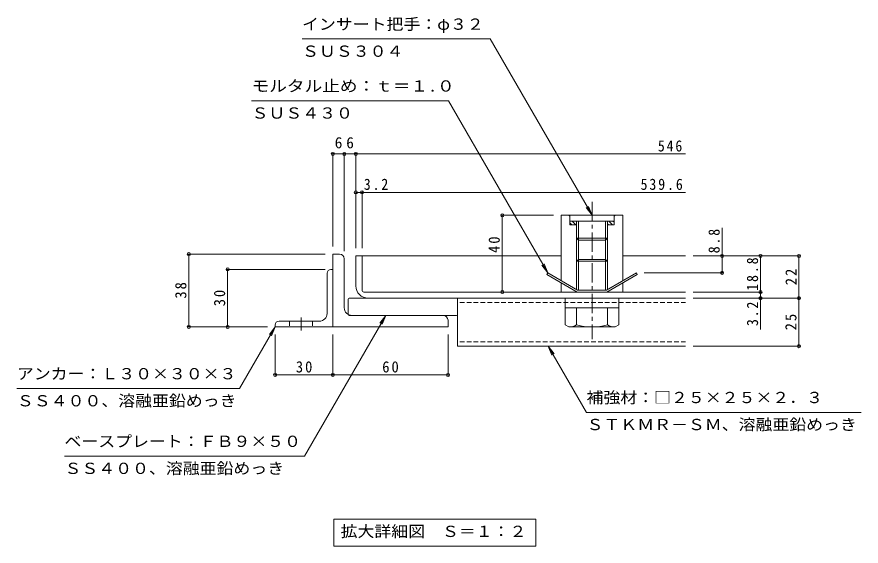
# Model space of a CAD drawing. Units: millimetres on the paper, enlarged 4 times, with parts at other scales. Extents: x -871 to 1119, y -771 to 681.
# Drawn here: x 105 to 984, y 4 to 556 of the extents above; entities that cross this region are included whole.
import ezdxf
from ezdxf.enums import TextEntityAlignment as Align

# ---------------------------------------------------------------- set-up
doc = ezdxf.new("R2010")
doc.units = ezdxf.units.MM
doc.header["$LTSCALE"] = 4
doc.header["$PDMODE"] = 32
doc.header["$PDSIZE"] = 3.2
for name, pattern in [('CHAIN1', [8, 5, -1, 1, -1]), ('CHAIN2', [12, 9, -1, 1, -1]), ('DASHED1', [1.8, 1.2, -0.6])]:
    doc.linetypes.add(name, pattern=pattern)
for name, color, linetype, lineweight in [('D-1', 2, 'Continuous', 9), ('D-2', 3, 'Continuous', 9), ('D-3', 4, 'Continuous', 9), ('D-4', 7, 'Continuous', 9), ('D-5', 7, 'Continuous', 9), ('D-6', 6, 'Continuous', 9), ('D-8', 5, 'Continuous', 5), ('D-9', 134, 'Continuous', 5), ('D-A', 3, 'Continuous', 9)]:
    doc.layers.add(name, color=color, linetype=linetype, lineweight=lineweight)
doc.styles.add('ＭＳ ゴシック', font='')
doc.styles.get('ＭＳ ゴシック').set_extended_font_data('MS Gothic')

msp = doc.modelspace()

# ---------------------------------------------------------------- linework, layer by layer
at = {"layer": 'D-1'}
for p, q in [((688.124, 268.817), (656.484, 287.084)), ((657.484, 288.816), (656.51, 287.128)), ((688.66, 270.817), (657.484, 288.816)), ((750.838, 287.084), (719.199, 268.817)), ((749.838, 288.816), (750.838, 287.084))]:
    msp.add_line(p, q, dxfattribs=at)
msp.add_lwpolyline([(688.66, 270.817), (718.663, 270.817), (749.838, 288.816)], dxfattribs=at)
at = {"layer": 'D-2'}
for p, q in [((457.682, 275.217), (457.682, 306.417)), ((457.682, 306.417), (671.661, 306.417)), ((464.082, 270.817), (464.082, 306.417)), ((735.662, 306.417), (801.182, 306.417)), ((466.082, 268.817), (801.182, 268.817)), ((801.182, 262.417), (470.482, 262.417))]:
    msp.add_line(p, q, dxfattribs=at)
for centre, radius in [((470.482, 275.217), 12.8), ((466.082, 270.817), 2)]:
    msp.add_arc(centre, radius, 180, 270, dxfattribs=at)
at = {"layer": 'D-3', "color": 7}
for p, q in [((282.514, 308.416), (425.661, 308.416)), ((283.714, 308.416), (283.714, 232.416)), ((282.514, 232.416), (365.661, 232.416))]:
    msp.add_line(p, q, dxfattribs=at)
at = {"layer": 'D-3'}
for p, q in [((440.661, 308.416), (433.661, 308.416)), ((433.661, 232.416), (433.661, 308.416)), ((445.662, 252.416), (445.662, 303.416)), ((453.662, 244.416), (548.662, 244.416)), ((553.661, 239.416), (553.661, 232.416)), ((433.661, 232.416), (553.661, 232.416))]:
    msp.add_line(p, q, dxfattribs=at)
for centre, radius, start, end in [((440.661, 303.416), 5, 0, 90), ((453.662, 252.416), 8, 180, 270), ((548.662, 239.416), 5, 0, 90)]:
    msp.add_arc(centre, radius, start, end, dxfattribs=at)
at = {"layer": 'D-3', "color": 7}
for p in [(283.714, 308.416), (283.714, 232.416)]:
    msp.add_point(p, dxfattribs=at)
at = {"layer": 'D-4'}
for p, q in [((433.661, 413.862), (433.661, 316.416)), ((445.662, 413.862), (445.662, 311.416)), ((457.682, 413.862), (457.682, 314.417)), ((433.661, 412.662), (445.662, 412.662)), ((445.662, 412.662), (457.682, 412.662)), ((457.682, 412.662), (801.182, 412.662)), ((457.682, 372.662), (464.082, 372.662)), ((464.082, 373.862), (464.082, 314.417)), ((464.082, 372.662), (801.182, 372.662)), ((608.957, 348.816), (663.661, 348.816)), ((610.157, 348.816), (610.157, 268.817)), ((839.182, 306.417), (839.182, 335.826)), ((920.382, 306.417), (809.182, 306.417)), ((839.182, 306.417), (839.182, 288.816)), ((879.182, 306.417), (879.182, 268.817)), ((919.182, 306.417), (919.182, 262.417)), ((322.888, 292.416), (425.661, 292.416)), ((324.088, 232.416), (324.088, 292.416)), ((840.382, 288.816), (757.838, 288.816)), ((880.382, 268.817), (809.182, 268.817)), ((879.182, 268.817), (879.182, 262.417)), ((920.382, 262.417), (809.182, 262.417)), ((879.182, 262.417), (879.182, 229.778)), ((919.182, 262.417), (919.182, 212.416)), ((373.661, 181.216), (373.661, 224.416)), ((433.661, 181.216), (433.661, 224.416)), ((553.661, 181.216), (553.661, 224.416)), ((920.382, 212.416), (809.182, 212.416)), ((373.661, 182.416), (433.661, 182.416)), ((433.661, 182.416), (553.661, 182.416))]:
    msp.add_line(p, q, dxfattribs=at)
for p in [(433.661, 412.662), (445.662, 412.662), (457.682, 412.662), (457.682, 372.662), (464.082, 372.662), (610.157, 348.816), (839.182, 306.417), (879.182, 306.417), (919.182, 306.417), (324.088, 292.416), (839.182, 288.816), (610.157, 268.817), (879.182, 268.817), (879.182, 262.417), (919.182, 262.417), (324.088, 232.416), (919.182, 212.416), (373.661, 182.416), (433.661, 182.416), (553.661, 182.416)]:
    msp.add_point(p, dxfattribs=at)
at = {"layer": 'D-5'}
for p, q in [((401.625, 532.475), (597.625, 532.475)), ((597.625, 532.475), (703.661, 348.816)), ((349.01, 468.04), (554.01, 468.04)), ((554.01, 468.04), (657.484, 288.816)), ((703.661, 348.816), (697.574, 356.749)), ((703.661, 348.816), (699.834, 358.055)), ((657.484, 288.816), (651.397, 296.749)), ((657.484, 288.816), (653.658, 298.055)), ((404.18, 97.792), (488.834, 244.416)), ((488.834, 244.416), (482.746, 236.482)), ((488.834, 244.416), (485.007, 235.177)), ((336.604, 168.232), (373.661, 232.416)), ((373.661, 232.416), (367.574, 224.483)), ((373.661, 232.416), (369.834, 223.177)), ((658.131, 212.416), (661.958, 203.177)), ((658.131, 212.416), (664.219, 204.482)), ((697.952, 143.444), (658.131, 212.416)), ((336.604, 168.232), (104.604, 168.232)), ((697.952, 143.444), (983.952, 143.444)), ((404.18, 97.792), (154.18, 97.792)), ((434.578, 32.047), (644.978, 32.047)), ((434.578, 32.047), (434.578, 4.047)), ((644.978, 32.047), (644.978, 4.047)), ((434.578, 4.047), (644.978, 4.047))]:
    msp.add_line(p, q, dxfattribs=at)
at = {"layer": 'D-6', "linetype": 'CHAIN1'}
msp.add_line((703.661, 362.863), (703.661, 219.828), dxfattribs=at)
at = {"layer": 'D-6'}
for p, q in [((671.661, 348.816), (680.661, 348.816)), ((671.661, 280.631), (671.661, 348.816)), ((680.661, 347.816), (679.661, 348.816)), ((726.662, 348.816), (680.661, 348.816)), ((727.661, 348.816), (726.662, 347.816)), ((726.662, 338.816), (726.662, 348.816)), ((726.662, 348.816), (735.662, 348.816)), ((735.662, 280.631), (735.662, 348.816)), ((726.662, 342.816), (680.661, 342.816)), ((682.621, 338.816), (680.661, 340.775)), ((686.864, 338.816), (682.864, 342.816)), ((687.662, 342.26), (687.106, 342.816)), ((687.662, 271.393), (687.662, 342.816)), ((689.662, 270.817), (689.662, 342.816)), ((717.661, 270.817), (717.661, 342.816)), ((719.662, 332.327), (719.662, 342.816)), ((720.805, 338.816), (719.662, 339.959)), ((726.662, 338.816), (719.662, 338.816)), ((725.048, 338.816), (721.048, 342.816)), ((726.662, 341.444), (725.29, 342.816)), ((719.662, 271.393), (719.662, 332.327)), ((719.662, 324.816), (687.662, 324.816)), ((689.662, 322.815), (687.662, 324.816)), ((717.661, 322.815), (689.662, 322.815)), ((719.662, 324.924), (717.661, 322.815)), ((689.662, 302.816), (687.662, 300.816)), ((719.662, 300.816), (687.662, 300.816)), ((717.661, 302.816), (689.662, 302.816)), ((719.662, 300.816), (717.661, 302.816)), ((671.661, 268.816), (671.661, 278.321)), ((735.662, 278.322), (735.662, 268.816)), ((675.662, 252.416), (675.662, 262.416)), ((731.662, 252.416), (731.662, 262.416)), ((731.662, 252.416), (675.662, 252.416)), ((675.861, 252.416), (675.861, 234.667)), ((687.662, 234.61), (687.662, 252.416)), ((719.662, 234.61), (719.662, 252.416)), ((731.462, 252.416), (731.462, 234.61)), ((679.679, 232.464), (675.861, 234.667)), ((727.661, 232.415), (679.761, 232.415)), ((727.661, 232.415), (731.462, 234.61))]:
    msp.add_line(p, q, dxfattribs=at)
msp.add_lwpolyline([(687.662, 338.816), (680.661, 338.816), (680.661, 348.816)], dxfattribs=at)
for centre, radius, start, end in [((680.177, 246.218), 13.812, 267.86055, 302.81094), ((703.661, 291.855), 59.439, 254.38446, 285.61554), ((727.146, 246.218), 13.812, 237.18906, 272.13945)]:
    msp.add_arc(centre, radius, start, end, dxfattribs=at)
at = {"layer": 'D-8'}
for p in [(563.661, 262.416), (801.182, 212.416)]:
    msp.add_line(p, (563.661, 212.416), dxfattribs=at)
at = {"layer": 'D-8', "linetype": 'DASHED1'}
for p, q in [((801.182, 257.817), (563.661, 257.817)), ((801.182, 217.016), (563.661, 217.016))]:
    msp.add_line(p, q, dxfattribs=at)
at = {"layer": 'D-9'}
for p, q in [((449.661, 261.416), (449.661, 245.416)), ((450.661, 262.416), (562.661, 262.416)), ((563.661, 245.416), (563.661, 261.416)), ((450.661, 244.416), (562.661, 244.416))]:
    msp.add_line(p, q, dxfattribs=at)
for centre, start, end in [((450.661, 261.416), 90, 180), ((562.661, 261.416), 0, 90), ((450.661, 245.416), 180, 270), ((562.661, 245.416), 270, 0)]:
    msp.add_arc(centre, 1, start, end, dxfattribs=at)
at = {"layer": 'D-A'}
for p, q in [((431.661, 292.416), (433.661, 292.416)), ((433.661, 232.416), (433.661, 292.416)), ((427.661, 246.416), (427.661, 288.416)), ((419.661, 238.416), (377.661, 238.416)), ((373.661, 234.416), (373.661, 232.416)), ((373.661, 232.416), (433.661, 232.416))]:
    msp.add_line(p, q, dxfattribs=at)
at = {"layer": 'D-A', "linetype": 'DASHED1'}
for p, q in [((388.661, 238.416), (388.661, 232.416)), ((412.661, 238.416), (412.661, 232.416))]:
    msp.add_line(p, q, dxfattribs=at)
at = {"layer": 'D-A', "linetype": 'CHAIN2'}
msp.add_line((400.661, 242.416), (400.661, 228.789), dxfattribs=at)
at = {"layer": 'D-A'}
for centre, radius, start, end in [((431.661, 288.416), 4, 90, 180), ((419.661, 246.416), 8, 270, 0), ((377.661, 234.416), 4, 90, 180)]:
    msp.add_arc(centre, radius, start, end, dxfattribs=at)

# ---------------------------------------------------------------- texts
at = {"layer": 'D-3', "color": 2, "insert": (281.314, 261.916), "char_height": 11.73, "attachment_point": 7, "rotation": 90, "style": 'ＭＳ ゴシック'}
msp.add_mtext('\\T1.27;\\W0.95;38', dxfattribs=at)
at = {"layer": 'D-4', "color": 2, "style": 'ＭＳ ゴシック'}
for p in [(435.661, 415.062), (447.672, 415.062)]:
    msp.add_text('6', height=11.73, dxfattribs=at).set_placement(p, align=Align.BOTTOM_LEFT)
at = {"layer": 'D-4', "color": 2, "char_height": 11.73, "attachment_point": 7, "style": 'ＭＳ ゴシック'}
for s, insert in [('\\T1.27;\\W0.9;546', (772.247, 415.062)), ('\\T1.27;\\W0.9;3.2', (465.968, 375.062)), ('\\T1.28;\\W0.9;539.6', (754.247, 375.062)), ('\\T1.27;\\W0.95;30', (395.161, 184.816)), ('\\T1.27;\\W0.95;60', (485.161, 184.816))]:
    msp.add_mtext(s, dxfattribs=dict(at, insert=insert))
at = {"layer": 'D-4', "color": 2, "char_height": 11.73, "attachment_point": 7, "rotation": 90, "style": 'ＭＳ ゴシック'}
for s, insert in [('\\T1.27;\\W0.95;40', (607.757, 309.547)), ('\\T1.27;\\W0.9;8.8', (836.782, 309.192)), ('\\T1.28;\\W0.9;18.8', (876.782, 270.117)), ('\\T1.27;\\W0.95;22', (916.782, 275.917)), ('\\T1.27;\\W0.95;30', (321.688, 253.916)), ('\\T1.27;\\W0.9;3.2', (876.782, 233.359)), ('\\T1.27;\\W0.95;25', (916.782, 228.916))]:
    msp.add_mtext(s, dxfattribs=dict(at, insert=insert))
at = {"layer": 'D-5', "color": 2, "style": 'ＭＳ ゴシック'}
for s, width, p in [('インサート把手：φ３２', 1.1, (401.625, 538.557)), ('ＳＵＳ３０４', 1.1, (401.625, 510.393)), ('モルタル止め：ｔ＝１.０', 1.15, (349.01, 474.122)), ('ＳＵＳ４３０', 1.1, (349.01, 445.957)), ('アンカー：Ｌ３０×３０×３', 1.1, (104.604, 174.314)), ('ＳＳ４００、溶融亜鉛めっき', 1.1, (104.604, 146.15)), ('補強材：□２５×２５×２．３', 1.1, (697.952, 149.526)), ('ＳＴＫＭＲ－ＳＭ、溶融亜鉛めっき', 1.1, (697.952, 121.362)), ('ベースプレート：ＦＢ９×５０', 1.1, (154.18, 103.874)), ('ＳＳ４００、溶融亜鉛めっき', 1.1, (154.18, 75.71)), ('拡大詳細図\u3000Ｓ＝１：２', 1.1, (441.778, 10.047))]:
    msp.add_text(s, height=11.73, dxfattribs=dict(at, width=width)).set_placement(p, align=Align.BOTTOM_LEFT)

doc.saveas('drawing.dxf')
